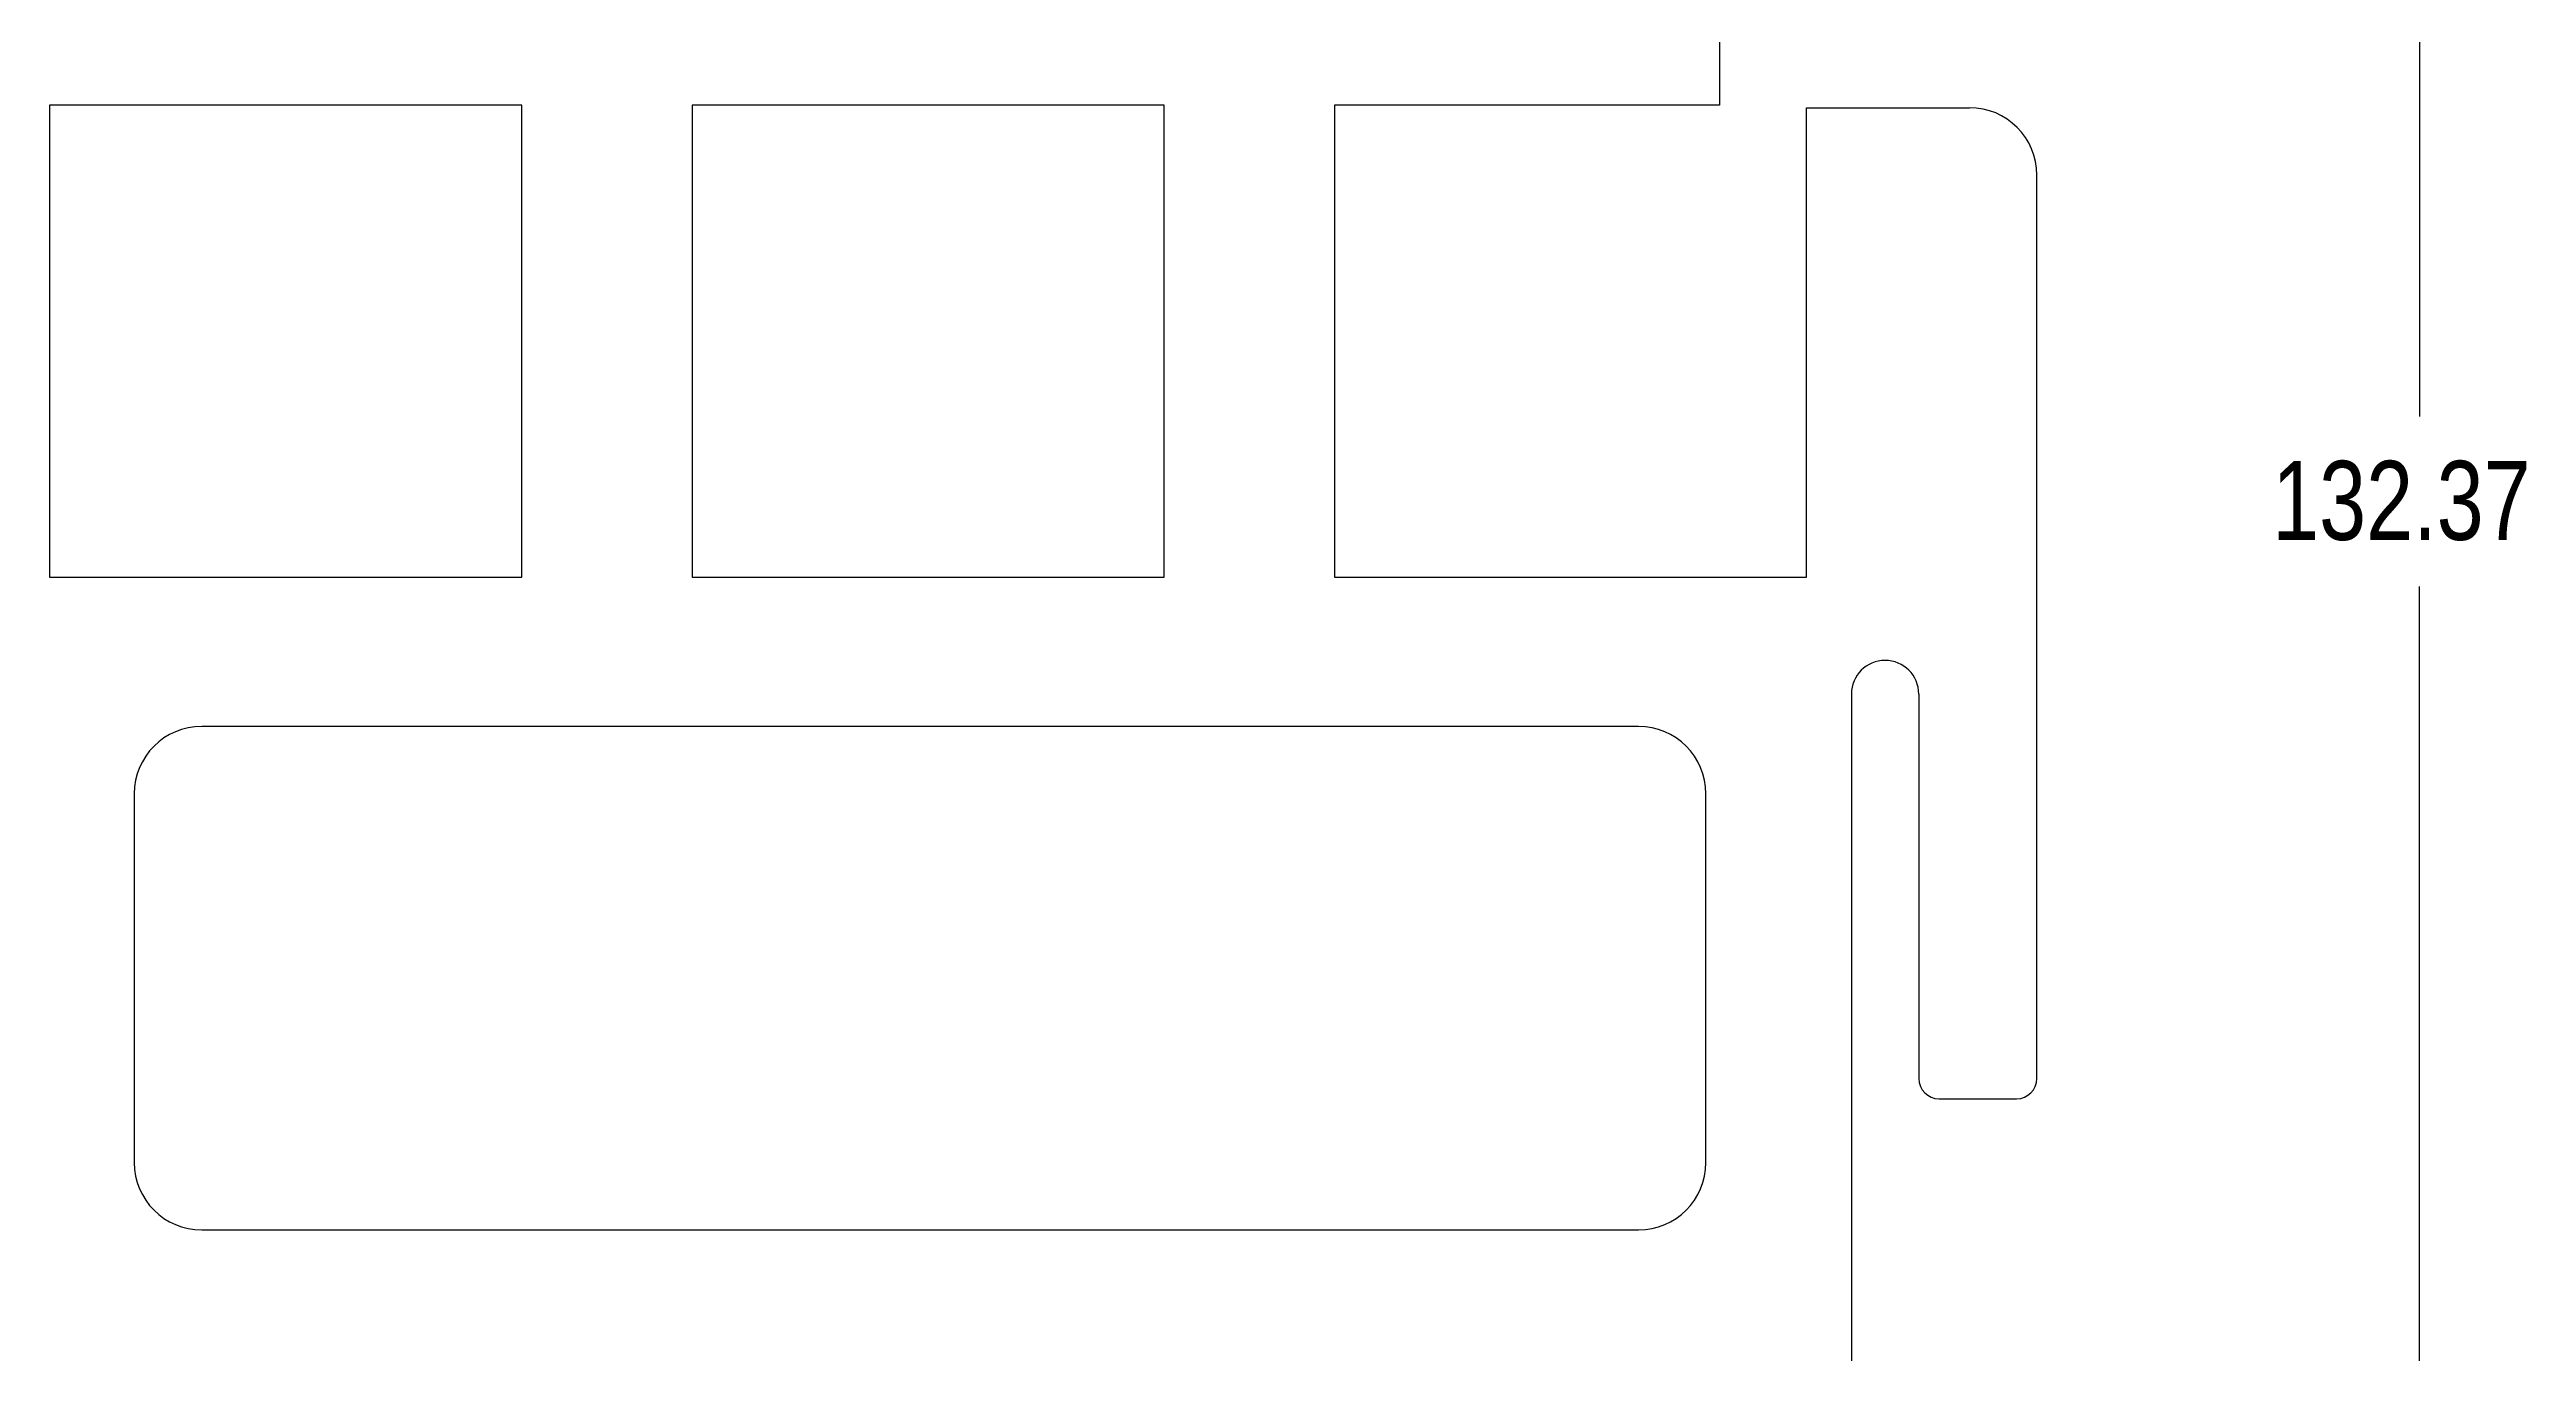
# Model space of a CAD drawing. Header units: millimetres. Extents: x -710 to -53, y 215 to 679.
# Drawn here: x -297.7 to -224.2, y 446.2 to 484.8 of the extents above; entities that cross this region are included whole.
import ezdxf

# ---------------------------------------------------------------- set-up
doc = ezdxf.new("R2010")
doc.units = ezdxf.units.MM
doc.header["$MEASUREMENT"] = 0
doc.layers.get('0').update_dxf_attribs({"lineweight": 0})
doc.layers.add('标注线', color=7, linetype='Continuous', lineweight=0)

# ---------------------------------------------------------------- blocks, each defined once
blk = doc.blocks.new('Block_6')
at = {"color": 18, "lineweight": 25, "true_color": 0x000000}
for p, q in [((-227.397, 534.796), (-227.397, 473.948)), ((-227.397, 408.056), (-227.397, 468.904))]:
    blk.add_line(p, q, dxfattribs=at)
at = {"insert": (-231.772, 470.254), "char_height": 0.2, "attachment_point": 7}
blk.add_mtext('\\C18;\\c0;\\FMyriad Pro|b0|i0|c1;\\H2.343751;\\W0.800000;132.37', dxfattribs=at)

msp = doc.modelspace()

# ---------------------------------------------------------------- linework, layer by layer
at = {"color": 18, "lineweight": 25, "true_color": 0x000000}
for p, q in [((-248.156, 488.23), (-248.156, 483.179)), ((-283.672, 483.179), (-297.672, 483.179)), ((-297.672, 483.179), (-297.672, 469.18)), ((-283.672, 469.18), (-283.672, 483.179)), ((-264.622, 483.179), (-278.622, 483.179)), ((-278.622, 483.179), (-278.622, 469.18)), ((-264.622, 469.18), (-264.622, 483.179)), ((-248.156, 483.179), (-259.572, 483.179)), ((-259.572, 483.179), (-259.572, 469.18)), ((-245.572, 469.18), (-245.572, 483.104)), ((-245.572, 483.104), (-240.746, 483.104)), ((-238.746, 454.316), (-238.746, 481.104)), ((-297.672, 469.18), (-283.672, 469.18)), ((-278.622, 469.18), (-264.622, 469.18)), ((-259.572, 469.18), (-245.572, 469.18))]:
    msp.add_line(p, q, dxfattribs=at)
msp.add_open_spline([(-238.746, 481.104), (-238.746, 482.209), (-239.641, 483.104), (-240.746, 483.104)], degree=3, dxfattribs=at)
at = {"layer": '标注线', "color": 18, "lineweight": 25, "true_color": 0x000000}
for p, q in [((-244.246, 465.716), (-244.246, 425.716)), ((-242.246, 465.716), (-242.246, 454.316)), ((-241.646, 453.716), (-239.346, 453.716))]:
    msp.add_line(p, q, dxfattribs=at)
for points, knots in [([(-242.246, 465.716), (-242.246, 466.268), (-242.694, 466.716), (-243.246, 466.716), (-243.798, 466.716), (-244.246, 466.268), (-244.246, 465.716)], [0, 0, 0, 0, 1, 1, 1, 2, 2, 2, 2]), ([(-293.16, 464.757), (-293.16, 464.757), (-250.558, 464.757), (-250.558, 464.757), (-249.454, 464.757), (-248.558, 463.862), (-248.558, 462.757), (-248.558, 462.757), (-248.558, 451.828), (-248.558, 451.828), (-248.558, 450.724), (-249.454, 449.828), (-250.558, 449.828), (-250.558, 449.828), (-293.16, 449.828), (-293.16, 449.828), (-294.265, 449.828), (-295.16, 450.724), (-295.16, 451.828), (-295.16, 451.828), (-295.16, 462.757), (-295.16, 462.757), (-295.16, 463.862), (-294.265, 464.757), (-293.16, 464.757)], [0, 0, 0, 0, 1, 1, 1, 2, 2, 2, 3, 3, 3, 4, 4, 4, 5, 5, 5, 6, 6, 6, 7, 7, 7, 8, 8, 8, 8])]:
    msp.add_open_spline(points, degree=3, knots=knots, dxfattribs=at)
for points in [[(-242.246, 454.316), (-242.246, 453.984), (-241.977, 453.716), (-241.646, 453.716)], [(-239.346, 453.716), (-239.014, 453.716), (-238.746, 453.984), (-238.746, 454.316)]]:
    msp.add_open_spline(points, degree=3, dxfattribs=at)

# ---------------------------------------------------------------- block references
msp.add_blockref('Block_6', (0, 0))

doc.saveas('drawing.dxf')
